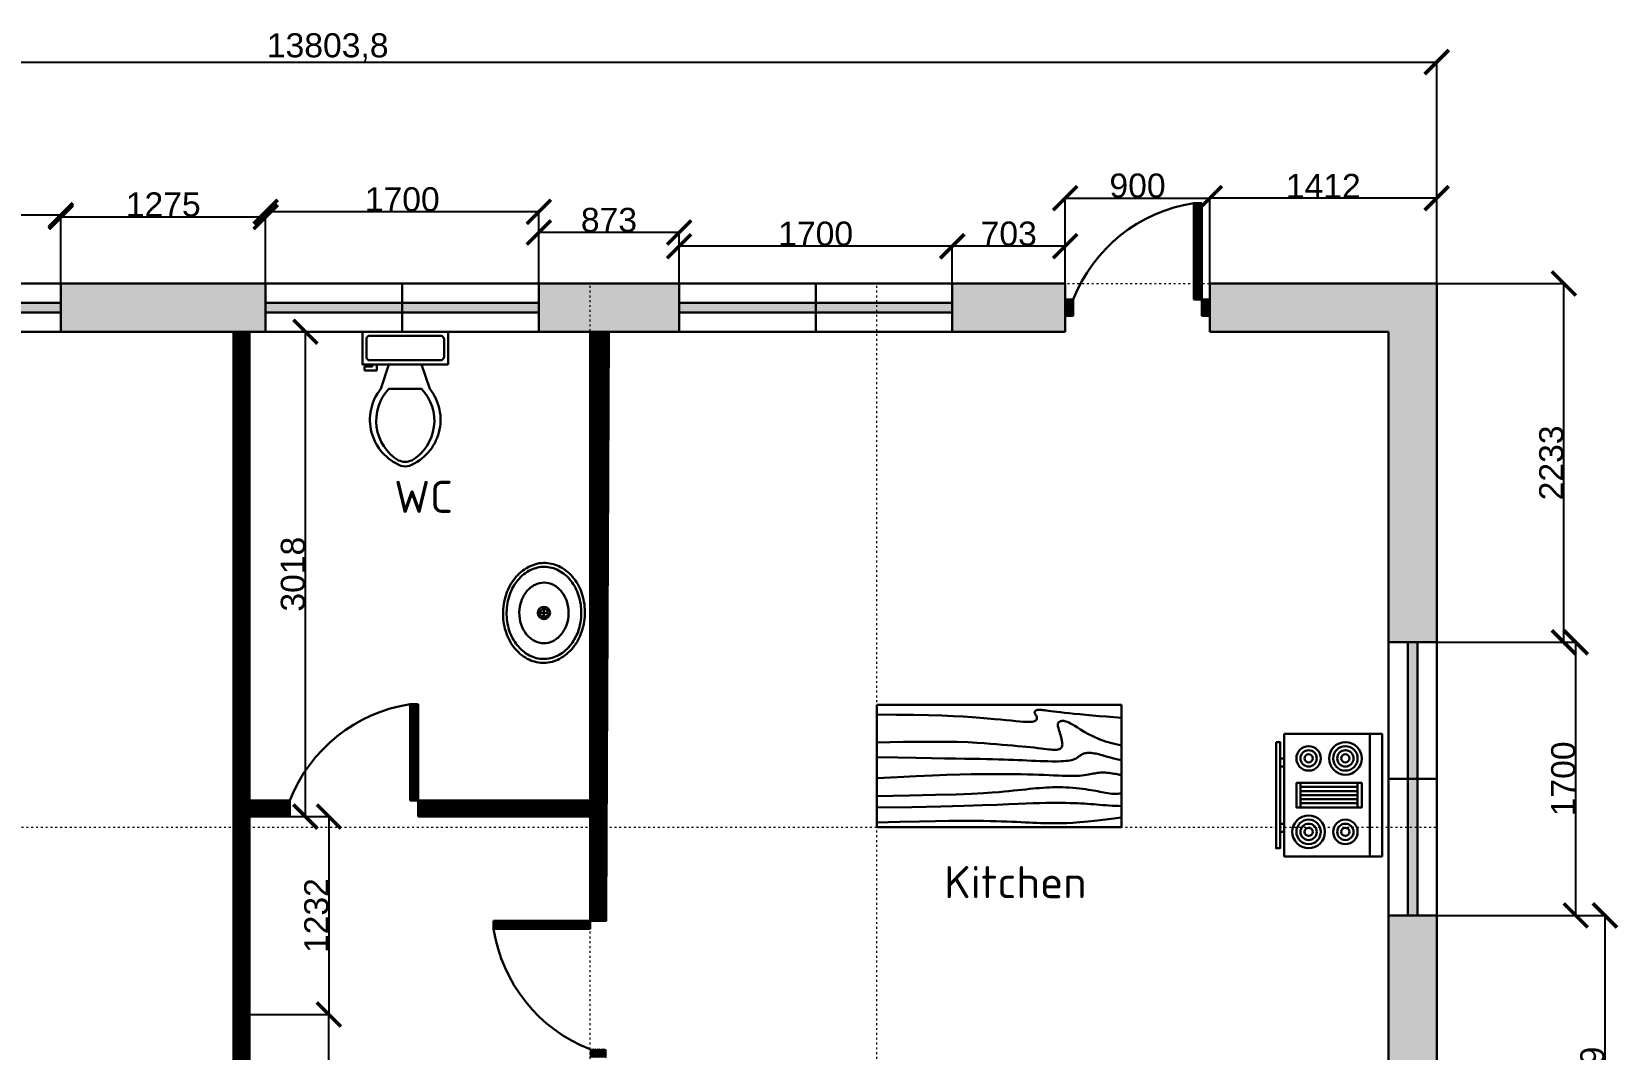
# Model space of a CAD drawing. Header units: millimetres. Extents: x 179 to 153538, y -2079432 to 11389.
# Drawn here: x 7339 to 17213, y 5056 to 11389 of the extents above; entities that cross this region are included whole.
import ezdxf

# ---------------------------------------------------------------- set-up
doc = ezdxf.new("R2010")
doc.units = ezdxf.units.MM
doc.linetypes.add('ACAD_ISO03W100', pattern=[30, 12, -18])
for name, color, linetype, lineweight in [('ašys', 2, 'ACAD_ISO03W100', 20), ('baldai', 8, 'Continuous', 30), ('durys', 55, 'Continuous', 30), ('langas', 230, 'Continuous', 30), ('matmenys', 80, 'Continuous', 30), ('pagrindinė siena', 170, 'Continuous', 30), ('vidine', 4, 'Continuous', 30), ('Žodžaiai', 10, 'Continuous', 30)]:
    doc.layers.add(name, color=color, linetype=linetype, lineweight=lineweight)
doc.styles.add('Annotative', font='arial.ttf')
doc.styles.add('style1', font='isocpeur.ttf', dxfattribs={"height": 200})
doc.dimstyles.new('Žalias', dxfattribs={"dimscale": 0, "dimtxt": 150, "dimasz": 150, "dimexe": 1.25, "dimexo": 0.625, "dimtad": 1, "dimtxsty": 'Annotative', "dimblk": 'ARCHTICK', "dimcen": 2.5, "dimadec": 0, "dimazin": 0, "dimtfac": 1, "dimtmove": 0, "dimatfit": 3, "dimldrblk": 'ARCHTICK', "dimfxl": 1, "dimarcsym": 0})

# ---------------------------------------------------------------- blocks, each defined once
blk = doc.blocks.new('langas 2')
at = {"layer": 'langas'}
for p, q in [((24552.6, 8876.8), (22852.6, 8876.8)), ((22852.6, 8876.8), (22852.6, 8576.8)), ((23702.6, 8876.8), (23702.6, 8576.8)), ((24552.6, 8576.8), (24552.6, 8876.8)), ((24552.6, 8756.8), (22852.6, 8756.8)), ((22852.6, 8696.8), (24552.6, 8696.8)), ((22852.6, 8576.8), (24552.6, 8576.8))]:
    blk.add_line(p, q, dxfattribs=at)
blk = doc.blocks.new('langas 1725')
at = {"layer": 'langas'}
for p, q in [((22417.5, 7890.2), (20692.5, 7890.2)), ((20692.5, 7890.2), (20692.5, 7590.2)), ((21555, 7890.2), (21555, 7590.2)), ((22417.5, 7590.2), (22417.5, 7890.2)), ((22417.5, 7770.2), (20692.5, 7770.2)), ((20692.5, 7710.2), (22417.5, 7710.2)), ((20692.5, 7590.2), (22417.5, 7590.2))]:
    blk.add_line(p, q, dxfattribs=at)
blk = doc.blocks.new('_ArchTick')
at = {"color": 0, "linetype": 'ByBlock', "const_width": 0.15}
blk.add_lwpolyline([(-0.5, -0.5), (0.5, 0.5)], dxfattribs=at)
blk = doc.blocks.new('*D10')
at = {"layer": 'Defpoints', "color": 0, "transparency": 16777216}
for p in [(16082.8, 11199.6), (2279, 9823.9), (16082.8, 9821.5)]:
    blk.add_point(p, dxfattribs=at)
at = {"layer": 'matmenys', "color": 0, "lineweight": -2, "transparency": 16777216}
for p, q in [((2279, 9824.5), (2279, 11200.8)), ((2279, 11199.6), (16082.8, 11199.6)), ((16082.8, 9822.1), (16082.8, 11200.8))]:
    blk.add_line(p, q, dxfattribs=at)
at = {"layer": 'matmenys', "color": 0, "lineweight": -2, "transparency": 16777216, "xscale": 150, "yscale": 150, "zscale": 150, "rotation": 180}
blk.add_blockref('_ArchTick', (2279, 11199.6), dxfattribs=at)
at = {"layer": 'matmenys', "color": 0, "lineweight": -2, "transparency": 16777216, "xscale": 150, "yscale": 150, "zscale": 150}
blk.add_blockref('_ArchTick', (16082.8, 11199.6), dxfattribs=at)
at = {"layer": 'matmenys', "color": 0, "transparency": 16777216, "insert": (9180.9, 11290.4), "char_height": 150, "attachment_point": 5, "style": 'Annotative'}
blk.add_mtext('13803,8', dxfattribs=at)
blk = doc.blocks.new('*D23')
at = {"layer": 'Defpoints', "color": 0, "transparency": 16777216}
for p in [(16082.8, 5888.5), (16082.8, 3789.5), (17129.8, 3789.5)]:
    blk.add_point(p, dxfattribs=at)
at = {"layer": 'matmenys', "color": 0, "lineweight": -2, "transparency": 16777216}
for p, q in [((16083.4, 5888.5), (17131, 5888.5)), ((17129.8, 5888.5), (17129.8, 3789.5)), ((16083.4, 3789.5), (17131, 3789.5))]:
    blk.add_line(p, q, dxfattribs=at)
at = {"layer": 'matmenys', "color": 0, "lineweight": -2, "transparency": 16777216, "xscale": 150, "yscale": 150, "zscale": 150}
for p, rotation in [((17129.8, 5888.5), 90), ((17129.8, 3789.5), 270)]:
    blk.add_blockref('_ArchTick', p, dxfattribs=dict(at, rotation=rotation))
at = {"layer": 'matmenys', "color": 0, "transparency": 16777216, "insert": (17052.6, 4839), "char_height": 150, "attachment_point": 5, "rotation": 90, "style": 'Annotative'}
blk.add_mtext('2099', dxfattribs=at)
blk = doc.blocks.new('*D24')
at = {"layer": 'Defpoints', "color": 0, "transparency": 16777216}
for p in [(16082.8, 7588.5), (16948.3, 7588.5), (16082.8, 5888.5)]:
    blk.add_point(p, dxfattribs=at)
at = {"layer": 'matmenys', "color": 0, "lineweight": -2, "transparency": 16777216}
for p, q in [((16083.4, 7588.5), (16949.5, 7588.5)), ((16948.3, 5888.5), (16948.3, 7588.5)), ((16083.4, 5888.5), (16949.5, 5888.5))]:
    blk.add_line(p, q, dxfattribs=at)
at = {"layer": 'matmenys', "color": 0, "lineweight": -2, "transparency": 16777216, "xscale": 150, "yscale": 150, "zscale": 150}
for p, rotation in [((16948.3, 7588.5), 90), ((16948.3, 5888.5), 270)]:
    blk.add_blockref('_ArchTick', p, dxfattribs=dict(at, rotation=rotation))
at = {"layer": 'matmenys', "color": 0, "transparency": 16777216, "insert": (16871.1, 6738.5), "char_height": 150, "attachment_point": 5, "rotation": 90, "style": 'Annotative'}
blk.add_mtext('1700', dxfattribs=at)
blk = doc.blocks.new('*D25')
at = {"layer": 'Defpoints', "color": 0, "transparency": 16777216}
for p in [(16082.8, 9821.5), (16873.9, 9821.5), (16082.8, 7588.5)]:
    blk.add_point(p, dxfattribs=at)
at = {"layer": 'matmenys', "color": 0, "lineweight": -2, "transparency": 16777216}
for p, q in [((16083.4, 9821.5), (16875.1, 9821.5)), ((16873.9, 7588.5), (16873.9, 9821.5)), ((16083.4, 7588.5), (16875.1, 7588.5))]:
    blk.add_line(p, q, dxfattribs=at)
at = {"layer": 'matmenys', "color": 0, "lineweight": -2, "transparency": 16777216, "xscale": 150, "yscale": 150, "zscale": 150}
for p, rotation in [((16873.9, 9821.5), 90), ((16873.9, 7588.5), 270)]:
    blk.add_blockref('_ArchTick', p, dxfattribs=dict(at, rotation=rotation))
at = {"layer": 'matmenys', "color": 0, "transparency": 16777216, "insert": (16796.6, 8705), "char_height": 150, "attachment_point": 5, "rotation": 90, "style": 'Annotative'}
blk.add_mtext('2233', dxfattribs=at)
blk = doc.blocks.new('*D26')
at = {"layer": 'Defpoints', "color": 0, "transparency": 16777216}
for p in [(14670.8, 10352.9), (14670.8, 9821.5), (16082.8, 9821.5)]:
    blk.add_point(p, dxfattribs=at)
at = {"layer": 'matmenys', "color": 0, "lineweight": -2, "transparency": 16777216}
for p, q in [((14670.8, 9822.1), (14670.8, 10354.2)), ((16082.8, 10352.9), (14670.8, 10352.9)), ((16082.8, 9822.1), (16082.8, 10354.2))]:
    blk.add_line(p, q, dxfattribs=at)
at = {"layer": 'matmenys', "color": 0, "lineweight": -2, "transparency": 16777216, "xscale": 150, "yscale": 150, "zscale": 150, "rotation": 180}
blk.add_blockref('_ArchTick', (14670.8, 10352.9), dxfattribs=at)
at = {"layer": 'matmenys', "color": 0, "lineweight": -2, "transparency": 16777216, "xscale": 150, "yscale": 150, "zscale": 150}
blk.add_blockref('_ArchTick', (16082.8, 10352.9), dxfattribs=at)
at = {"layer": 'matmenys', "color": 0, "transparency": 16777216, "insert": (15376.8, 10428.8), "char_height": 150, "attachment_point": 5, "style": 'Annotative'}
blk.add_mtext('1412', dxfattribs=at)
blk = doc.blocks.new('*D27')
at = {"layer": 'Defpoints', "color": 0, "transparency": 16777216}
for p in [(14670.8, 10352.9), (13770.8, 9821.5), (14670.8, 9821.5)]:
    blk.add_point(p, dxfattribs=at)
at = {"layer": 'matmenys', "color": 0, "lineweight": -2, "transparency": 16777216}
for p, q in [((13770.8, 9822.1), (13770.8, 10354.2)), ((13770.8, 10352.9), (14670.8, 10352.9)), ((14670.8, 9822.1), (14670.8, 10354.2))]:
    blk.add_line(p, q, dxfattribs=at)
at = {"layer": 'matmenys', "color": 0, "lineweight": -2, "transparency": 16777216, "xscale": 150, "yscale": 150, "zscale": 150, "rotation": 180}
blk.add_blockref('_ArchTick', (13770.8, 10352.9), dxfattribs=at)
at = {"layer": 'matmenys', "color": 0, "lineweight": -2, "transparency": 16777216, "xscale": 150, "yscale": 150, "zscale": 150}
blk.add_blockref('_ArchTick', (14670.8, 10352.9), dxfattribs=at)
at = {"layer": 'matmenys', "color": 0, "transparency": 16777216, "insert": (14220.8, 10430.1), "char_height": 150, "attachment_point": 5, "style": 'Annotative'}
blk.add_mtext('900', dxfattribs=at)
blk = doc.blocks.new('*D28')
at = {"layer": 'Defpoints', "color": 0, "transparency": 16777216}
for p in [(13067.8, 10053.7), (13067.8, 9821.5), (13770.8, 9821.5)]:
    blk.add_point(p, dxfattribs=at)
at = {"layer": 'matmenys', "color": 0, "lineweight": -2, "transparency": 16777216}
for p, q in [((13067.8, 9822.1), (13067.8, 10055)), ((13770.8, 10053.7), (13067.8, 10053.7)), ((13770.8, 9822.1), (13770.8, 10055))]:
    blk.add_line(p, q, dxfattribs=at)
at = {"layer": 'matmenys', "color": 0, "lineweight": -2, "transparency": 16777216, "xscale": 150, "yscale": 150, "zscale": 150, "rotation": 180}
blk.add_blockref('_ArchTick', (13067.8, 10053.7), dxfattribs=at)
at = {"layer": 'matmenys', "color": 0, "lineweight": -2, "transparency": 16777216, "xscale": 150, "yscale": 150, "zscale": 150}
blk.add_blockref('_ArchTick', (13770.8, 10053.7), dxfattribs=at)
at = {"layer": 'matmenys', "color": 0, "transparency": 16777216, "insert": (13419.3, 10131), "char_height": 150, "attachment_point": 5, "style": 'Annotative'}
blk.add_mtext('703', dxfattribs=at)
blk = doc.blocks.new('*D29')
at = {"layer": 'Defpoints', "color": 0, "transparency": 16777216}
for p in [(11367.8, 10053.7), (11367.8, 9821.5), (13067.8, 9821.5)]:
    blk.add_point(p, dxfattribs=at)
at = {"layer": 'matmenys', "color": 0, "lineweight": -2, "transparency": 16777216}
for p, q in [((11367.8, 9822.1), (11367.8, 10055)), ((13067.8, 10053.7), (11367.8, 10053.7)), ((13067.8, 9822.1), (13067.8, 10055))]:
    blk.add_line(p, q, dxfattribs=at)
at = {"layer": 'matmenys', "color": 0, "lineweight": -2, "transparency": 16777216, "xscale": 150, "yscale": 150, "zscale": 150, "rotation": 180}
blk.add_blockref('_ArchTick', (11367.8, 10053.7), dxfattribs=at)
at = {"layer": 'matmenys', "color": 0, "lineweight": -2, "transparency": 16777216, "xscale": 150, "yscale": 150, "zscale": 150}
blk.add_blockref('_ArchTick', (13067.8, 10053.7), dxfattribs=at)
at = {"layer": 'matmenys', "color": 0, "transparency": 16777216, "insert": (12217.8, 10130.9), "char_height": 150, "attachment_point": 5, "style": 'Annotative'}
blk.add_mtext('1700', dxfattribs=at)
blk = doc.blocks.new('*D30')
at = {"layer": 'Defpoints', "color": 0, "transparency": 16777216}
for p in [(10494.8, 10139.2), (10494.8, 9821.5), (11367.8, 9821.5)]:
    blk.add_point(p, dxfattribs=at)
at = {"layer": 'matmenys', "color": 0, "lineweight": -2, "transparency": 16777216}
for p, q in [((10494.8, 9822.1), (10494.8, 10140.5)), ((11367.8, 10139.2), (10494.8, 10139.2)), ((11367.8, 9822.1), (11367.8, 10140.5))]:
    blk.add_line(p, q, dxfattribs=at)
at = {"layer": 'matmenys', "color": 0, "lineweight": -2, "transparency": 16777216, "xscale": 150, "yscale": 150, "zscale": 150, "rotation": 180}
blk.add_blockref('_ArchTick', (10494.8, 10139.2), dxfattribs=at)
at = {"layer": 'matmenys', "color": 0, "lineweight": -2, "transparency": 16777216, "xscale": 150, "yscale": 150, "zscale": 150}
blk.add_blockref('_ArchTick', (11367.8, 10139.2), dxfattribs=at)
at = {"layer": 'matmenys', "color": 0, "transparency": 16777216, "insert": (10931.3, 10216.5), "char_height": 150, "attachment_point": 5, "style": 'Annotative'}
blk.add_mtext('873', dxfattribs=at)
blk = doc.blocks.new('*D31')
at = {"layer": 'Defpoints', "color": 0, "transparency": 16777216}
for p in [(8794.8, 10267.6), (8794.8, 9821.5), (10494.8, 9821.5)]:
    blk.add_point(p, dxfattribs=at)
at = {"layer": 'matmenys', "color": 0, "lineweight": -2, "transparency": 16777216}
for p, q in [((8794.8, 9822.1), (8794.8, 10268.9)), ((10494.8, 9822.1), (10494.8, 10268.9)), ((10494.8, 10267.6), (8794.8, 10267.6))]:
    blk.add_line(p, q, dxfattribs=at)
at = {"layer": 'matmenys', "color": 0, "lineweight": -2, "transparency": 16777216, "xscale": 150, "yscale": 150, "zscale": 150, "rotation": 180}
blk.add_blockref('_ArchTick', (8794.8, 10267.6), dxfattribs=at)
at = {"layer": 'matmenys', "color": 0, "lineweight": -2, "transparency": 16777216, "xscale": 150, "yscale": 150, "zscale": 150}
blk.add_blockref('_ArchTick', (10494.8, 10267.6), dxfattribs=at)
at = {"layer": 'matmenys', "color": 0, "transparency": 16777216, "insert": (9644.8, 10344.8), "char_height": 150, "attachment_point": 5, "style": 'Annotative'}
blk.add_mtext('1700', dxfattribs=at)
blk = doc.blocks.new('*D32')
at = {"layer": 'Defpoints', "color": 0, "transparency": 16777216}
for p in [(7519.8, 10235.5), (7519.8, 9821.5), (8794.8, 9821.5)]:
    blk.add_point(p, dxfattribs=at)
at = {"layer": 'matmenys', "color": 0, "lineweight": -2, "transparency": 16777216}
for p, q in [((7519.8, 9822.1), (7519.8, 10236.8)), ((8794.8, 10235.5), (7519.8, 10235.5)), ((8794.8, 9822.1), (8794.8, 10236.8))]:
    blk.add_line(p, q, dxfattribs=at)
at = {"layer": 'matmenys', "color": 0, "lineweight": -2, "transparency": 16777216, "xscale": 150, "yscale": 150, "zscale": 150, "rotation": 180}
blk.add_blockref('_ArchTick', (7519.8, 10235.5), dxfattribs=at)
at = {"layer": 'matmenys', "color": 0, "lineweight": -2, "transparency": 16777216, "xscale": 150, "yscale": 150, "zscale": 150}
blk.add_blockref('_ArchTick', (8794.8, 10235.5), dxfattribs=at)
at = {"layer": 'matmenys', "color": 0, "transparency": 16777216, "insert": (8157.3, 10312.8), "char_height": 150, "attachment_point": 5, "style": 'Annotative'}
blk.add_mtext('1275', dxfattribs=at)
blk = doc.blocks.new('*D33')
at = {"layer": 'Defpoints', "color": 0, "transparency": 16777216}
for p in [(5794.8, 10246.9), (5794.8, 9821.5), (7519.8, 9822.8)]:
    blk.add_point(p, dxfattribs=at)
at = {"layer": 'matmenys', "color": 0, "lineweight": -2, "transparency": 16777216}
for p, q in [((5794.8, 9822.1), (5794.8, 10248.1)), ((7519.8, 10246.9), (5794.8, 10246.9)), ((7519.8, 9823.4), (7519.8, 10248.1))]:
    blk.add_line(p, q, dxfattribs=at)
at = {"layer": 'matmenys', "color": 0, "lineweight": -2, "transparency": 16777216, "xscale": 150, "yscale": 150, "zscale": 150, "rotation": 180}
blk.add_blockref('_ArchTick', (5794.8, 10246.9), dxfattribs=at)
at = {"layer": 'matmenys', "color": 0, "lineweight": -2, "transparency": 16777216, "xscale": 150, "yscale": 150, "zscale": 150}
blk.add_blockref('_ArchTick', (7519.8, 10246.9), dxfattribs=at)
at = {"layer": 'matmenys', "color": 0, "transparency": 16777216, "insert": (6657.3, 10324.1), "char_height": 150, "attachment_point": 5, "style": 'Annotative'}
blk.add_mtext('1725', dxfattribs=at)
blk = doc.blocks.new('*D42')
at = {"layer": 'Defpoints', "color": 0, "transparency": 16777216}
for p in [(8694.8, 9521.5), (9042.3, 9521.5), (8894.8, 6503.5)]:
    blk.add_point(p, dxfattribs=at)
at = {"layer": 'matmenys', "color": 0, "lineweight": -2, "transparency": 16777216}
for p, q in [((8695.4, 9521.5), (9043.6, 9521.5)), ((9042.3, 6503.5), (9042.3, 9521.5)), ((8895.4, 6503.5), (9043.6, 6503.5))]:
    blk.add_line(p, q, dxfattribs=at)
at = {"layer": 'matmenys', "color": 0, "lineweight": -2, "transparency": 16777216, "xscale": 150, "yscale": 150, "zscale": 150}
for p, rotation in [((9042.3, 9521.5), 90), ((9042.3, 6503.5), 270)]:
    blk.add_blockref('_ArchTick', p, dxfattribs=dict(at, rotation=rotation))
at = {"layer": 'matmenys', "color": 0, "transparency": 16777216, "insert": (8965.1, 8012.5), "char_height": 150, "attachment_point": 5, "rotation": 90, "style": 'Annotative'}
blk.add_mtext('3018', dxfattribs=at)
blk = doc.blocks.new('*D43')
at = {"layer": 'Defpoints', "color": 0, "transparency": 16777216}
for p in [(8694.8, 6503.5), (8694.8, 5271.5), (9188.1, 5271.5)]:
    blk.add_point(p, dxfattribs=at)
at = {"layer": 'matmenys', "color": 0, "lineweight": -2, "transparency": 16777216}
for p, q in [((8695.4, 6503.5), (9189.3, 6503.5)), ((9188.1, 6503.5), (9188.1, 5271.5)), ((8695.4, 5271.5), (9189.3, 5271.5))]:
    blk.add_line(p, q, dxfattribs=at)
at = {"layer": 'matmenys', "color": 0, "lineweight": -2, "transparency": 16777216, "xscale": 150, "yscale": 150, "zscale": 150}
for p, rotation in [((9188.1, 6503.5), 90), ((9188.1, 5271.5), 270)]:
    blk.add_blockref('_ArchTick', p, dxfattribs=dict(at, rotation=rotation))
at = {"layer": 'matmenys', "color": 0, "transparency": 16777216, "insert": (9110.8, 5887.5), "char_height": 150, "attachment_point": 5, "rotation": 90, "style": 'Annotative'}
blk.add_mtext('1232', dxfattribs=at)
blk = doc.blocks.new('*D44')
at = {"layer": 'Defpoints', "color": 0, "transparency": 16777216}
for p in [(8694.8, 5271.5), (9188.1, 5271.5), (8694.8, 705.5)]:
    blk.add_point(p, dxfattribs=at)
at = {"layer": 'matmenys', "color": 0, "lineweight": -2, "transparency": 16777216}
for p, q in [((8695.4, 5271.5), (9189.3, 5271.5)), ((9188.1, 705.5), (9188.1, 5271.5)), ((8695.4, 705.5), (9189.3, 705.5))]:
    blk.add_line(p, q, dxfattribs=at)
at = {"layer": 'matmenys', "color": 0, "lineweight": -2, "transparency": 16777216, "xscale": 150, "yscale": 150, "zscale": 150}
for p, rotation in [((9188.1, 5271.5), 90), ((9188.1, 705.5), 270)]:
    blk.add_blockref('_ArchTick', p, dxfattribs=dict(at, rotation=rotation))
at = {"layer": 'matmenys', "color": 0, "transparency": 16777216, "insert": (9110.9, 2988.5), "char_height": 150, "attachment_point": 5, "rotation": 90, "style": 'Annotative'}
blk.add_mtext('4566', dxfattribs=at)
blk = doc.blocks.new('Table - Rectangular Woodgrain 60 x 30 in.')
at = {"linetype": 'Continuous'}
for p, q in [((0, 0), (0, -30)), ((60, 0), (0, 0)), ((60, -30), (60, 0)), ((0, -30), (60, -30))]:
    blk.add_line(p, q, dxfattribs=at)
for points in [[(0, -2.4), (4.8155, -2.418), (9.0302, -2.4688), (12.709, -2.5477), (15.9167, -2.65), (18.7181, -2.7711), (21.1781, -2.9063), (23.3616, -3.0508), (25.3333, -3.2), (27.1477, -3.3495), (28.8172, -3.4958), (30.3437, -3.636), (31.7291, -3.7667), (32.9756, -3.8849), (34.0849, -3.9875), (35.059, -4.0714), (35.9, -4.1334), (36.6114, -4.1711), (37.2041, -4.1854), (37.6906, -4.1779), (38.0833, -4.15), (38.3948, -4.1034), (38.6375, -4.0396), (38.8239, -3.9602), (38.9666, -3.8667), (39.0764, -3.7608), (39.1573, -3.6448), (39.2116, -3.521), (39.2416, -3.3917), (39.2498, -3.2593), (39.2385, -3.1261), (39.21, -2.9944), (39.1666, -2.8667), (39.111, -2.7447), (39.0468, -2.6281), (38.978, -2.5163), (38.9083, -2.4083), (38.8418, -2.3035), (38.7823, -2.201), (38.7337, -2.1001), (38.7, -2), (38.6844, -1.9003), (38.6875, -1.8021), (38.7094, -1.707), (38.75, -1.6167), (38.8094, -1.5326), (38.8875, -1.4563), (38.9844, -1.3893), (39.1, -1.3333), (39.2351, -1.2896), (39.3937, -1.2583), (39.5804, -1.2396), (39.8, -1.2333), (40.057, -1.2396), (40.3562, -1.2583), (40.7023, -1.2896), (41.1, -1.3333), (41.5547, -1.3895), (42.0755, -1.4573), (42.6721, -1.5361), (43.3542, -1.625), (44.1316, -1.7233), (45.014, -1.8302), (46.0114, -1.9449), (47.1333, -2.0667), (48.3862, -2.1947), (49.7625, -2.3281), (51.2513, -2.4663), (52.8416, -2.6083), (54.5226, -2.7535), (56.2833, -2.9011), (58.1127, -3.0501), (60, -3.2)], [(0, -9.2), (6.5759, -9.0858), (11.9385, -9.0365), (16.2527, -9.0418), (19.6833, -9.0917), (22.3952, -9.1759), (24.5531, -9.2844), (26.322, -9.4069), (27.8666, -9.5333), (29.3241, -9.6553), (30.7203, -9.7719), (32.0532, -9.8837), (33.3208, -9.9917), (34.5213, -10.0965), (35.6526, -10.199), (36.7128, -10.2999), (37.7, -10.4), (38.6129, -10.4996), (39.4531, -10.5969), (40.223, -10.6895), (40.925, -10.775), (41.5613, -10.8512), (42.1344, -10.9156), (42.6465, -10.966), (43.1, -11), (43.4976, -11.0158), (43.8437, -11.0136), (44.143, -10.9942), (44.4, -10.9583), (44.6195, -10.9069), (44.8062, -10.8406), (44.9648, -10.7603), (45.1, -10.6667), (45.2155, -10.5598), (45.3114, -10.4365), (45.3871, -10.2929), (45.4416, -10.125), (45.4743, -9.929), (45.4844, -9.7011), (45.4709, -9.4371), (45.4333, -9.1333), (45.3716, -8.7883), (45.2896, -8.4104), (45.1919, -8.0107), (45.0833, -7.6), (44.9685, -7.1893), (44.8521, -6.7896), (44.7388, -6.4117), (44.6333, -6.0667), (44.54, -5.7628), (44.4614, -5.4979), (44.4001, -5.2675), (44.3583, -5.0667), (44.3384, -4.8909), (44.3427, -4.7354), (44.3736, -4.5956), (44.4333, -4.4667), (44.5236, -4.3453), (44.6427, -4.2333), (44.7884, -4.1339), (44.9583, -4.05), (45.1501, -3.9849), (45.3614, -3.9417), (45.59, -3.9234), (45.8333, -3.9333), (46.0915, -3.9749), (46.3734, -4.0531), (46.6906, -4.1736), (47.0542, -4.3417), (47.4756, -4.5629), (47.9661, -4.8427), (48.5372, -5.1866), (49.2, -5.6), (49.9676, -6.0844), (50.8594, -6.625), (51.8965, -7.2031), (53.1, -7.8), (54.491, -8.3969), (56.0906, -8.975), (57.9199, -9.5156), (60, -10)], [(0, -12.8), (5.1847, -12.9322), (9.6213, -13.0323), (13.3963, -13.1059), (16.5958, -13.1583), (19.3063, -13.1952), (21.614, -13.2219), (23.6054, -13.2439), (25.3666, -13.2667), (26.9728, -13.2947), (28.4531, -13.3281), (29.8256, -13.3663), (31.1083, -13.4083), (32.3191, -13.4535), (33.476, -13.501), (34.597, -13.5501), (35.7, -13.6), (36.7984, -13.6497), (37.8875, -13.6979), (38.9578, -13.743), (40, -13.7833), (41.0047, -13.8174), (41.9625, -13.8438), (42.864, -13.8607), (43.7, -13.8667), (44.4631, -13.8604), (45.1552, -13.8417), (45.7801, -13.8104), (46.3416, -13.7667), (46.8439, -13.7104), (47.2906, -13.6417), (47.6858, -13.5604), (48.0333, -13.4667), (48.3375, -13.3608), (48.6042, -13.2448), (48.8396, -13.121), (49.05, -12.9917), (49.2417, -12.8593), (49.4208, -12.7261), (49.5937, -12.5944), (49.7667, -12.4667), (49.9452, -12.3451), (50.1323, -12.2313), (50.3303, -12.1268), (50.5416, -12.0333), (50.7686, -11.9524), (51.0135, -11.8854), (51.2788, -11.8341), (51.5666, -11.8), (51.8785, -11.7843), (52.2116, -11.7865), (52.562, -11.8059), (52.926, -11.8417), (53.2998, -11.8931), (53.6795, -11.9594), (54.0614, -12.0397), (54.4416, -12.1333), (54.8223, -12.2401), (55.2293, -12.3625), (55.6942, -12.5037), (56.2489, -12.6667), (56.9251, -12.8547), (57.7545, -13.0708), (58.7689, -13.3182), (60, -13.6)], [(0, -18), (5.124, -17.7273), (9.6609, -17.5057), (13.6705, -17.3303), (17.2125, -17.1958), (20.3467, -17.0973), (23.1328, -17.0297), (25.6307, -16.9878), (27.9, -16.9667), (29.9928, -16.9617), (31.9302, -16.9703), (33.7254, -16.9907), (35.3917, -17.0208), (36.9423, -17.0588), (38.3906, -17.1026), (39.7499, -17.1503), (41.0333, -17.2), (42.2519, -17.2496), (43.4073, -17.2969), (44.4986, -17.3395), (45.525, -17.375), (46.4858, -17.4012), (47.3802, -17.4156), (48.2074, -17.416), (48.9667, -17.4), (49.6583, -17.3662), (50.2872, -17.3167), (50.8595, -17.2547), (51.3812, -17.1833), (51.8584, -17.1057), (52.2971, -17.025), (52.7034, -16.9443), (53.0833, -16.8667), (53.443, -16.7951), (53.789, -16.7313), (54.128, -16.6768), (54.4666, -16.6334), (54.8115, -16.6024), (55.1693, -16.5854), (55.5465, -16.5841), (55.95, -16.6), (56.3828, -16.6337), (56.8346, -16.6823), (57.2915, -16.7418), (57.7396, -16.8084), (58.165, -16.878), (58.5539, -16.9469), (58.8924, -17.0111), (59.1666, -17.0667), (59.3679, -17.1107), (59.5078, -17.1438), (59.6032, -17.1675), (59.6708, -17.1833), (59.7275, -17.193), (59.7901, -17.1979), (59.8753, -17.1998), (60, -17.2)], [(0, -22.4), (8.0098, -22.2501), (14.4094, -22.1011), (19.4168, -21.9535), (23.25, -21.8083), (26.1269, -21.6663), (28.2656, -21.5281), (29.884, -21.3947), (31.2, -21.2667), (32.3967, -21.1448), (33.5172, -21.0292), (34.5697, -20.9198), (35.5625, -20.8167), (36.5037, -20.7198), (37.4015, -20.6292), (38.2642, -20.5448), (39.1, -20.4667), (39.9164, -20.3951), (40.7187, -20.3313), (41.5117, -20.2768), (42.3, -20.2333), (43.0883, -20.2024), (43.8812, -20.1854), (44.6836, -20.1841), (45.5, -20.2), (46.3328, -20.234), (47.1747, -20.2844), (48.0163, -20.3488), (48.8479, -20.425), (49.66, -20.5106), (50.4429, -20.6031), (51.1872, -20.7004), (51.8833, -20.8), (52.5246, -20.8999), (53.1166, -20.9995), (53.6681, -21.0983), (54.1875, -21.1958), (54.6834, -21.2919), (55.1646, -21.3859), (55.6394, -21.4777), (56.1167, -21.5667), (56.6028, -21.6515), (57.0961, -21.7266), (57.5929, -21.7852), (58.0896, -21.8208), (58.5823, -21.8268), (59.0674, -21.7964), (59.5412, -21.723), (60, -21.6)], [(0, -25.2), (8.6355, -25.0504), (15.7026, -24.9031), (21.4049, -24.7606), (25.9458, -24.625), (29.529, -24.4988), (32.3578, -24.3844), (34.6359, -24.284), (36.5667, -24.2), (38.3213, -24.1341), (39.9417, -24.0854), (41.437, -24.0523), (42.8167, -24.0333), (44.0901, -24.0268), (45.2667, -24.0313), (46.3557, -24.0451), (47.3667, -24.0667), (48.309, -24.0947), (49.1928, -24.1287), (50.0284, -24.168), (50.826, -24.2125), (51.5959, -24.2617), (52.3483, -24.3151), (53.0935, -24.3725), (53.8417, -24.4334), (54.6009, -24.497), (55.3699, -24.561), (56.1454, -24.6226), (56.9239, -24.6792), (57.7021, -24.7279), (58.4764, -24.7662), (59.2435, -24.7911), (60, -24.8)], [(0, -28.8), (5.6867, -28.6681), (10.45, -28.5698), (14.407, -28.5012), (17.675, -28.4584), (20.3711, -28.4374), (22.6125, -28.4344), (24.5164, -28.4455), (26.2, -28.4667), (27.762, -28.4947), (29.2276, -28.5281), (30.6033, -28.5663), (31.8958, -28.6084), (33.1118, -28.6535), (34.2578, -28.7011), (35.3405, -28.7501), (36.3666, -28.8), (37.3443, -28.8497), (38.288, -28.8974), (39.2137, -28.9412), (40.1375, -28.9792), (41.0753, -29.0093), (42.0432, -29.0297), (43.0572, -29.0384), (44.1333, -29.0333), (45.2936, -29.0114), (46.5843, -28.9641), (48.0579, -28.8816), (49.7666, -28.7542), (51.7629, -28.5721), (54.0989, -28.3255), (56.8272, -28.0048), (60, -27.6)]]:
    blk.add_lwpolyline(points, dxfattribs=at)
blk = doc.blocks.new('Range-Oven - 30 in top')
for p, q in [((0, -3), (30, -3)), ((12, -6), (18, -6)), ((13, -20), (13, -6)), ((14, -6), (14, -20)), ((15, -20), (15, -6)), ((16, -6), (16, -20)), ((17, -20), (17, -6)), ((18, -20), (12, -20)), ((6, -24), (6, -25)), ((8, -25), (8, -24)), ((22, -25), (22, -24)), ((24, -24), (24, -25))]:
    blk.add_line(p, q)
for points in [[(0, -24), (0, 0), (30, 0), (30, -24)], [(12, -21), (12, -5), (18, -5), (18, -21)], [(2, -26), (2, -25), (28, -25), (28, -26)]]:
    blk.add_lwpolyline(points, close=True)
for centre, radius in [((6, -9), 4), ((6, -9), 3), ((6, -9), 2), ((24, -9), 3), ((24, -9), 2), ((6, -9), 1), ((24, -9), 1), ((6, -18), 3), ((24, -18), 4), ((24, -18), 3), ((6, -18), 2), ((6, -18), 1), ((24, -18), 2), ((24, -18), 1)]:
    blk.add_circle(centre, radius)
blk = doc.blocks.new('Sink - Oval top')
for p, q in [((-1, 0), (1, 0)), ((0, 1), (0, -1))]:
    blk.add_line(p, q)
at = {"linetype": 'Continuous'}
for points in [[(-12.23, 0.39, 0.117634), (-11.46, -3.36, 0.104469), (-8.88, -6.8, 0.090016), (-5.08, -9.07, 0.08192), (-0.32, -10.02, 0.08192), (4.49, -9.38, 0.090016), (8.42, -7.36, 0.104469), (11.22, -4.09, 0.117634), (12.23, -0.39, 0.117634), (11.46, 3.36, 0.104469), (8.88, 6.8, 0.090016), (5.08, 9.07, 0.08192), (0.32, 10.02, 0.08192), (-4.49, 9.38, 0.090016), (-8.42, 7.36, 0.104469), (-11.22, 4.09, 0.117634)], [(-11.29, 0.16, 0.118622), (-10.52, -3.25, 0.104678), (-8.07, -6.36, 0.089562), (-4.54, -8.37, 0.081185), (-0.13, -9.15, 0.081185), (4.3, -8.49, 0.089562), (7.89, -6.58, 0.104678), (10.42, -3.55, 0.118622), (11.29, -0.16, 0.118622), (10.52, 3.25, 0.104678), (8.07, 6.36, 0.089562), (4.54, 8.37, 0.081185), (0.13, 9.15, 0.081185), (-4.3, 8.49, 0.089562), (-7.89, 6.58, 0.104678), (-10.42, 3.55, 0.118622)], [(-7.42, 0.08, 0.118283), (-6.91, -2.17, 0.104607), (-5.29, -4.21, 0.089718), (-2.97, -5.53, 0.081436), (-0.07, -6.04, 0.081436), (2.84, -5.59, 0.089718), (5.2, -4.33, 0.104607), (6.86, -2.32, 0.118283), (7.42, -0.08, 0.118283), (6.91, 2.17, 0.104607), (5.29, 4.21, 0.089718), (2.97, 5.53, 0.081436), (0.07, 6.04, 0.081436), (-2.84, 5.59, 0.089718), (-5.2, 4.33, 0.104607), (-6.86, 2.32, 0.118283)]]:
    blk.add_lwpolyline(points, format="xyb", close=True, dxfattribs=at)
for radius in [1.5, 1]:
    blk.add_circle((0, 0), radius)
blk = doc.blocks.new('Toilet - top')
for p, q in [((9.5, -6), (9.5, -2)), ((-10, -8.5), (-8, -8.5)), ((-10, -9.5), (-10, -8.5)), ((-7, -9.5), (-10, -9.5)), ((-8, -8.5), (-8, -8)), ((-7, -8), (-7, -9.5)), ((-4, -8), (-6, -14)), ((4, -8), (6, -14)), ((4, -14), (-4, -14))]:
    blk.add_line(p, q)
blk.add_lwpolyline([(10.5, -8), (10.5, 0), (-10.5, 0), (-10.5, -8)], close=True)
for points in [[(-9.5, -2), (-9.5, -6)], [(8.5, -1), (-8.5, -1)], [(-8.5, -7), (8.5, -7)]]:
    blk.add_lwpolyline(points)
for centre, radius, start, end in [((-8.62, -1.88), 0.884, 81.8699, 188.1301), ((8.62, -1.88), 0.884, 351.8699, 98.1301), ((-8.62, -6.12), 0.884, 171.8699, 278.1301), ((8.62, -6.12), 0.884, 261.8699, 8.1301), ((3.52, -21.58), 12.17, 141.4691, 247.9714), ((4.2, -21.82), 11.33, 136.3677, 238.9468), ((-3.52, -21.58), 12.17, 292.0284, 38.5307), ((-4.2, -21.82), 11.33, 301.053, 43.6321), ((0, -27.88), 4, 245.7318, 294.2682), ((0, -29), 4, 254.8605, 285.1395)]:
    blk.add_arc(centre, radius, start, end)

msp = doc.modelspace()

# ---------------------------------------------------------------- hatches: boundary and pattern name
at = {"layer": 'durys'}
h = msp.add_hatch(dxfattribs=at)
h.set_pattern_fill('ANSI32', color=256)
h.paths.add_polyline_path([(8694.781, 2939.512), (8594.781, 2939.512), (8594.781, 2889.512), (8694.781, 2889.512)])
h.paths.add_polyline_path([(8594.781, 3739.512), (7994.781, 3739.512), (7994.781, 3689.512), (8594.781, 3689.512)])
h.paths.add_polyline_path([(8694.781, 3789.512), (8594.781, 3789.512), (8594.781, 3739.512), (8694.781, 3739.512)])
h.paths.add_polyline_path([(10913.781, 5055.512), (10813.781, 5055.512), (10813.781, 5005.512), (10913.781, 5005.512)])
h.paths.add_polyline_path([(10913.781, 5905.512), (10813.781, 5905.512), (10813.781, 5855.512), (10913.781, 5855.512)])
h.paths.add_polyline_path([(10813.781, 5855.512), (10213.781, 5855.512), (10213.781, 5805.512), (10813.781, 5805.512)])
h.paths.add_polyline_path([(9794.781, 6603.512), (9744.781, 6603.512), (9744.781, 6503.512), (9794.781, 6503.512)])
h.paths.add_polyline_path([(9744.781, 7203.512), (9694.781, 7203.512), (9694.781, 6603.512), (9744.781, 6603.512)])
h.paths.add_polyline_path([(8944.781, 6603.512), (8894.781, 6603.512), (8894.781, 6503.512), (8944.781, 6503.512)])
h.paths.add_polyline_path([(12697.781, 1805.512), (12597.781, 1805.512), (12597.781, 1755.512), (12697.781, 1755.512)])
h.paths.add_polyline_path([(12697.781, 955.512), (12597.781, 955.512), (12597.781, 905.512), (12697.781, 905.512)])
h.paths.add_polyline_path([(13297.781, 1005.512), (12697.781, 1005.512), (12697.781, 955.512), (13297.781, 955.512)])
h.paths.add_polyline_path([(14670.781, 9721.512), (14620.781, 9721.512), (14620.781, 9621.512), (14670.781, 9621.512)])
h.paths.add_polyline_path([(13820.781, 9721.512), (13770.781, 9721.512), (13770.781, 9621.512), (13820.781, 9621.512)])
h.paths.add_polyline_path([(14620.781, 10321.512), (14570.781, 10321.512), (14570.781, 9821.512), (14620.781, 9821.512)])
h.paths.add_polyline_path([(14620.781, 9821.512), (14570.781, 9821.512), (14570.781, 9721.512), (14620.781, 9721.512)])
at = {"layer": 'langas'}
h = msp.add_hatch(color=256, dxfattribs=at)
h.dxf.hatch_style = 1
h.paths.add_polyline_path([(7495.781, 585.512), (6645.781, 585.512), (6645.781, 525.512), (7495.781, 525.512)])
h.paths.add_polyline_path([(6645.781, 585.512), (5795.781, 585.512), (5795.781, 525.512), (6645.781, 525.512)])
h.paths.add_polyline_path([(5482.781, 585.512), (4632.781, 585.512), (4632.781, 525.512), (5482.781, 525.512)])
h.paths.add_polyline_path([(4632.781, 585.512), (3782.781, 585.512), (3782.781, 525.512), (4632.781, 525.512)])
h.paths.add_polyline_path([(9195.781, 585.512), (8795.781, 585.512), (8795.781, 525.512), (9195.781, 525.512), (9195.781, 555.512)])
h.paths.add_polyline_path([(10495.781, 585.512), (10095.781, 585.512), (10095.781, 525.512), (10495.781, 525.512)])
h.paths.add_polyline_path([(14123.781, 585.512), (12697.781, 585.512), (12697.781, 525.512), (14123.781, 525.512)])
h.paths.add_polyline_path([(15549.781, 585.512), (14123.781, 585.512), (14123.781, 525.512), (15549.781, 525.512)])
h.paths.add_polyline_path([(15962.781, 6738.512), (15902.781, 6738.512), (15902.781, 6437.512), (15962.781, 6437.512)])
h.paths.add_polyline_path([(15962.781, 7588.512), (15902.781, 7588.512), (15902.781, 6738.512), (15962.781, 6738.512)])
h.paths.add_polyline_path([(15962.781, 6437.512), (15902.781, 6437.512), (15902.781, 5888.512), (15962.781, 5888.512)])
h.paths.add_polyline_path([(12597.781, 9701.512), (12217.781, 9701.512), (12217.781, 9641.512), (12597.781, 9641.512)])
h.paths.add_polyline_path([(12217.781, 9701.512), (11367.781, 9701.512), (11367.781, 9641.512), (12217.781, 9641.512)])
h.paths.add_polyline_path([(13067.781, 9701.512), (12597.781, 9701.512), (12597.781, 9641.512), (13067.781, 9641.512)])
h.paths.add_polyline_path([(10494.781, 9701.512), (9644.781, 9701.512), (9644.781, 9641.512), (10494.781, 9641.512)])
h.paths.add_polyline_path([(9644.781, 9701.512), (8794.781, 9701.512), (8794.781, 9641.512), (9644.781, 9641.512)])
h.paths.add_polyline_path([(7519.781, 9701.512), (6657.281, 9701.512), (6657.281, 9641.512), (7519.781, 9641.512)])
h.paths.add_polyline_path([(6657.281, 9701.512), (5794.781, 9701.512), (5794.781, 9641.512), (6657.281, 9641.512)])
h.paths.add_polyline_path([(5494.781, 9701.512), (4638.781, 9701.512), (4638.781, 9641.512), (5494.781, 9641.512)])
h.paths.add_polyline_path([(4638.781, 9701.512), (3782.781, 9701.512), (3782.781, 9641.512), (4638.781, 9641.512)])
at = {"layer": 'pagrindinė siena'}
h = msp.add_hatch(dxfattribs=at)
h.set_pattern_fill('AR-BRSTD', color=256)
h.paths.add_polyline_path([(3782.781, 9821.512), (2295.781, 9821.512), (2295.781, 6437.512), (2595.781, 6437.512), (2595.781, 9521.512), (3782.781, 9521.512)])
h.paths.add_polyline_path([(2595.781, 6437.512), (2295.781, 6437.512), (2295.781, 3789.512), (2595.781, 3789.512)])
h.paths.add_polyline_path([(2595.781, 3789.512), (2295.781, 3789.512), (2295.781, 405.512), (3782.781, 405.512), (3782.781, 705.512), (2595.781, 705.512)])
h.paths.add_polyline_path([(5795.781, 705.512), (5482.781, 705.512), (5482.781, 405.512), (5795.781, 405.512)])
h.paths.add_polyline_path([(8795.781, 705.512), (7495.781, 705.512), (7495.781, 405.512), (8795.781, 405.512)])
h.paths.add_polyline_path([(12597.781, 705.512), (10813.781, 705.512), (10813.781, 405.512), (12597.781, 405.512)])
h.paths.add_polyline_path([(10813.781, 705.512), (10495.781, 705.512), (10495.781, 405.512), (10813.781, 405.512)])
h.paths.add_polyline_path([(12697.781, 705.512), (12597.781, 705.512), (12597.781, 405.512), (12697.781, 405.512)])
h.paths.add_polyline_path([(16082.781, 3789.512), (15782.781, 3789.512), (15782.781, 705.512), (15549.781, 705.512), (15549.781, 405.512), (16082.781, 405.512)])
h.paths.add_polyline_path([(16082.781, 5888.512), (15782.781, 5888.512), (15782.781, 3789.512), (16082.781, 3789.512)])
h.paths.add_polyline_path([(16082.781, 9821.512), (14670.781, 9821.512), (14670.781, 9521.512), (15782.781, 9521.512), (15782.781, 7588.512), (16082.781, 7588.512)])
h.paths.add_polyline_path([(13770.781, 9821.512), (13067.781, 9821.512), (13067.781, 9521.512), (13770.781, 9521.512)])
h.paths.add_polyline_path([(11367.781, 9821.512), (10813.781, 9821.512), (10813.781, 9521.512), (11367.781, 9521.512)])
h.paths.add_polyline_path([(10813.781, 9821.512), (10494.781, 9821.512), (10494.781, 9521.512), (10813.781, 9521.512)])
h.paths.add_polyline_path([(8794.781, 9821.512), (7519.781, 9821.512), (7519.781, 9521.512), (8794.781, 9521.512)])
h.paths.add_polyline_path([(5794.781, 9821.512), (5494.781, 9821.512), (5494.781, 9521.512), (5794.781, 9521.512)])
at = {"layer": 'vidine'}
h = msp.add_hatch(dxfattribs=at)
h.set_pattern_fill('ANSI31', color=256)
h.paths.add_polyline_path([(8694.781, 6437.512), (8594.781, 6437.512), (8594.781, 3789.512), (8694.781, 3789.512)])
h.paths.add_polyline_path([(8694.781, 2889.512), (8594.781, 2889.512), (8594.781, 705.512), (8694.781, 705.512)])
h.paths.add_polyline_path([(12697.781, 905.512), (12597.781, 905.512), (12597.781, 705.512), (12697.781, 705.512)])
h.paths.add_polyline_path([(12697.781, 3789.512), (12597.781, 3789.512), (12597.781, 1805.512), (12697.781, 1805.512)])
h.paths.add_polyline_path([(15782.781, 3789.512), (12697.781, 3789.512), (12697.781, 3689.512), (15782.781, 3689.512)])
h.paths.add_polyline_path([(12697.781, 4905.512), (12597.781, 4905.512), (12597.781, 3789.512), (12697.781, 3789.512)])
h.paths.add_polyline_path([(10916.356, 6437.512), (10813.781, 6437.512), (10813.781, 5905.512), (10913.781, 5905.512)])
h.paths.add_polyline_path([(10916.356, 6437.512), (10813.781, 6437.512), (10813.781, 6503.512), (10916.675, 6503.512)])
h.paths.add_polyline_path([(10913.781, 6605.882), (10813.781, 6605.671), (10813.781, 6503.512), (10913.781, 6503.512)])
h.paths.add_polyline_path([(10931.281, 9521.512), (10813.781, 9521.512), (10813.781, 6605.671), (10917.171, 6605.89)])
h.paths.add_polyline_path([(10813.781, 6605.671), (9794.781, 6603.512), (9794.781, 6503.512), (10813.781, 6503.512)])
h.paths.add_polyline_path([(8694.781, 9521.512), (8594.781, 9521.512), (8594.781, 6603.512), (8694.781, 6603.512)])
h.paths.add_polyline_path([(8694.781, 6603.512), (8594.781, 6603.512), (8594.781, 6553.512), (8594.781, 6503.512), (8694.781, 6503.512)])
h.paths.add_polyline_path([(8694.781, 6503.512), (8594.781, 6503.512), (8594.781, 6437.512), (8694.781, 6437.512)])
h.paths.add_polyline_path([(8894.781, 6603.512), (8694.781, 6603.512), (8694.781, 6503.512), (8894.781, 6503.512)])

# ---------------------------------------------------------------- linework, layer by layer
at = {"layer": 'ašys'}
for p, q in [((2295.781, 9821.512), (16082.781, 9821.512)), ((10813.781, 405.512), (10813.781, 9821.512)), ((12597.781, 405.512), (12597.781, 9821.512)), ((2295.781, 6437.512), (16082.781, 6437.512))]:
    msp.add_line(p, q, dxfattribs=at)
at = {"layer": 'durys'}
for p, q in [((14570.781, 9721.512), (14570.781, 10321.512)), ((14570.781, 10321.512), (14620.781, 10321.512)), ((14620.781, 10321.512), (14620.781, 9721.512)), ((13770.781, 9721.512), (13770.781, 9621.512)), ((13820.781, 9721.512), (13770.781, 9721.512)), ((13820.781, 9621.512), (13820.781, 9721.512)), ((14620.781, 9721.512), (14570.781, 9721.512)), ((14620.781, 9721.512), (14620.781, 9621.512)), ((14670.781, 9721.512), (14620.781, 9721.512)), ((14670.781, 9621.512), (14670.781, 9721.512)), ((13770.781, 9621.512), (13820.781, 9621.512)), ((14620.781, 9621.512), (14670.781, 9621.512)), ((9694.781, 6603.512), (9694.781, 7203.512)), ((9694.781, 7203.512), (9744.781, 7203.512)), ((9744.781, 7203.512), (9744.781, 6603.512)), ((8894.781, 6603.512), (8894.781, 6503.512)), ((8944.781, 6603.512), (8894.781, 6603.512)), ((8944.781, 6503.512), (8944.781, 6603.512)), ((9744.781, 6603.512), (9694.781, 6603.512)), ((9744.781, 6603.512), (9744.781, 6503.512)), ((9794.781, 6603.512), (9744.781, 6603.512)), ((9794.781, 6503.512), (9794.781, 6603.512)), ((8894.781, 6503.512), (8944.781, 6503.512)), ((9744.781, 6503.512), (9794.781, 6503.512)), ((10213.781, 5805.512), (10213.781, 5855.512)), ((10213.781, 5855.512), (10813.781, 5855.512)), ((10913.781, 5905.512), (10813.781, 5905.512)), ((10813.781, 5905.512), (10813.781, 5855.512)), ((10813.781, 5855.512), (10913.781, 5855.512)), ((10813.781, 5855.512), (10813.781, 5805.512)), ((10913.781, 5855.512), (10913.781, 5905.512)), ((10813.781, 5805.512), (10213.781, 5805.512))]:
    msp.add_line(p, q, dxfattribs=at)
for centre, start, end in [((14715.396, 9371.993), 98.6598083, 158.6598083), ((9839.396, 6253.993), 98.6598083, 158.6598083), ((11163.3, 5950.127), 188.6598083, 248.6598083)]:
    msp.add_arc(centre, 960.469, start, end, dxfattribs=at)
at = {"layer": 'pagrindinė siena'}
for p, q in [((13770.781, 9821.512), (2278.984, 9823.852)), ((13770.781, 9821.512), (2278.984, 9823.852)), ((13770.781, 9821.512), (2295.781, 9821.512)), ((13770.781, 9821.512), (2295.781, 9821.512)), ((8794.781, 9821.512), (7519.781, 9821.512)), ((7519.781, 9821.512), (7519.781, 9521.512)), ((11367.781, 9821.512), (10494.781, 9821.512)), ((10494.781, 9821.512), (10494.781, 9521.512)), ((13770.781, 9821.512), (13067.781, 9821.512)), ((13770.781, 9821.512), (13770.781, 9521.512)), ((16082.781, 9821.512), (14670.781, 9821.512)), ((14670.781, 9821.512), (14670.781, 9521.512)), ((14670.781, 9821.512), (16082.781, 9821.512)), ((14670.781, 9821.512), (16082.781, 9821.512)), ((16082.781, 9821.512), (16082.781, 405.512)), ((16082.781, 9821.512), (16082.781, 7588.512)), ((2595.781, 9521.512), (13770.781, 9521.512)), ((8794.781, 9521.512), (7519.781, 9521.512)), ((11367.781, 9521.512), (10494.781, 9521.512)), ((13770.781, 9521.512), (13067.781, 9521.512)), ((15782.781, 9521.512), (14670.781, 9521.512)), ((14670.781, 9521.512), (15782.781, 9521.512)), ((15782.781, 9521.512), (15782.781, 705.512)), ((15782.781, 9521.512), (15782.781, 7588.512)), ((15782.781, 7588.512), (16082.781, 7588.512))]:
    msp.add_line(p, q, dxfattribs=at)
at = {"layer": 'vidine'}
for p, q in [((8594.781, 9521.512), (8594.781, 6553.512)), ((8694.781, 6503.512), (8694.781, 9521.512)), ((10813.781, 5905.512), (10813.781, 9521.512)), ((10913.781, 5905.512), (10931.281, 9521.512)), ((14670.781, 9521.512), (15782.781, 9521.512)), ((10913.781, 6503.512), (10913.781, 6708.253)), ((8594.781, 6603.512), (8894.781, 6603.512)), ((8594.781, 6603.512), (8594.781, 6503.512)), ((9794.781, 6603.512), (10913.781, 6605.882)), ((8594.781, 6503.512), (8894.781, 6503.512)), ((8594.781, 6503.512), (8594.781, 3789.512)), ((8594.781, 3789.512), (8594.781, 6503.512)), ((8694.781, 6503.512), (8694.781, 3789.512)), ((9794.781, 6503.512), (10913.781, 6503.512))]:
    msp.add_line(p, q, dxfattribs=at)

# ---------------------------------------------------------------- block references
at = {"layer": 'baldai', "xscale": 25.4, "yscale": 25.4, "zscale": 25.4}
for name, p in [('Toilet - top', (9663.527, 9521.804)), ('Table - Rectangular Woodgrain 60 x 30 in.', (12597.781, 7199.512))]:
    msp.add_blockref(name, p, dxfattribs=at)
for name, p, rotation in [('Sink - Oval top', (10526.793, 7771.52), 90), ('Range-Oven - 30 in top', (15743.081, 7018.371), 270)]:
    msp.add_blockref(name, p, dxfattribs=dict(at, rotation=rotation))
at = {"layer": 'langas'}
for name, p in [('langas 1725', (-14897.671, 1931.31)), ('langas 2', (-14057.781, 944.682)), ('langas 2', (-11484.781, 944.682))]:
    msp.add_blockref(name, p, dxfattribs=at)
at = {"layer": 'langas', "rotation": 90}
msp.add_blockref('langas 2', (24659.611, -16964.05), dxfattribs=at)

# ---------------------------------------------------------------- texts
at = {"layer": 'Žodžaiai', "char_height": 200, "attachment_point": 1, "style": 'style1'}
for s, width, insert in [('WC', 1251.6319, (9594.573, 8593.891)), ('Kitchen', 1872.87926, (13016.925, 6195.813))]:
    msp.add_mtext_dynamic_manual_height_columns(s, width=width, gutter_width=1000, heights=[0], dxfattribs=dict(at, insert=insert))

# ---------------------------------------------------------------- dimensions: what is measured, and where the dimension line sits
at = {"layer": 'matmenys'}
for base, p1, p2, picture, middle in [((16082.781, 11199.582), (2278.984, 9823.852), (16082.781, 9821.512), '*D10', (9180.883, 11290.351)), ((14670.781, 10352.903), (13770.781, 9821.512), (14670.781, 9821.512), '*D27', (14220.781, 10430.114)), ((14670.781, 10352.903), (16082.781, 9821.512), (14670.781, 9821.512), '*D26', (15376.781, 10428.835)), ((5794.781, 10246.877), (7519.781, 9822.785), (5794.781, 9821.512), '*D33', (6657.281, 10324.088)), ((7519.781, 10235.544), (8794.781, 9821.512), (7519.781, 9821.512), '*D32', (8157.281, 10312.755)), ((8794.781, 10267.601), (10494.781, 9821.512), (8794.781, 9821.512), '*D31', (9644.781, 10344.812)), ((10494.781, 10139.2), (11367.781, 9821.512), (10494.781, 9821.512), '*D30', (10931.281, 10216.462)), ((11367.781, 10053.716), (13067.781, 9821.512), (11367.781, 9821.512), '*D29', (12217.781, 10130.927)), ((13067.781, 10053.716), (13770.781, 9821.512), (13067.781, 9821.512), '*D28', (13419.281, 10130.978))]:
    dim = msp.add_linear_dim(base=base, p1=p1, p2=p2, dimstyle='Žalias', dxfattribs=at)
    dim.commit()
    dim.dimension.update_dxf_attribs({"geometry": picture, "text_midpoint": middle})
for base, p1, p2, picture, middle in [((16873.899, 9821.512), (16082.781, 7588.512), (16082.781, 9821.512), '*D25', (16796.636, 8705.012)), ((9042.316, 9521.512), (8894.781, 6503.512), (8694.781, 9521.512), '*D42', (8965.054, 8012.512)), ((16948.284, 7588.512), (16082.781, 5888.512), (16082.781, 7588.512), '*D24', (16871.073, 6738.512)), ((9188.09, 5271.512), (8694.781, 6503.512), (8694.781, 5271.512), '*D43', (9110.828, 5887.512)), ((17129.792, 3789.512), (16082.781, 5888.512), (16082.781, 3789.512), '*D23', (17052.581, 4839.012)), ((9188.09, 5271.512), (8694.781, 705.512), (8694.781, 5271.512), '*D44', (9110.879, 2988.512))]:
    dim = msp.add_linear_dim(base=base, p1=p1, p2=p2, angle=90, dimstyle='Žalias', dxfattribs=at)
    dim.commit()
    dim.dimension.update_dxf_attribs({"geometry": picture, "text_midpoint": middle})

doc.saveas('drawing.dxf')
